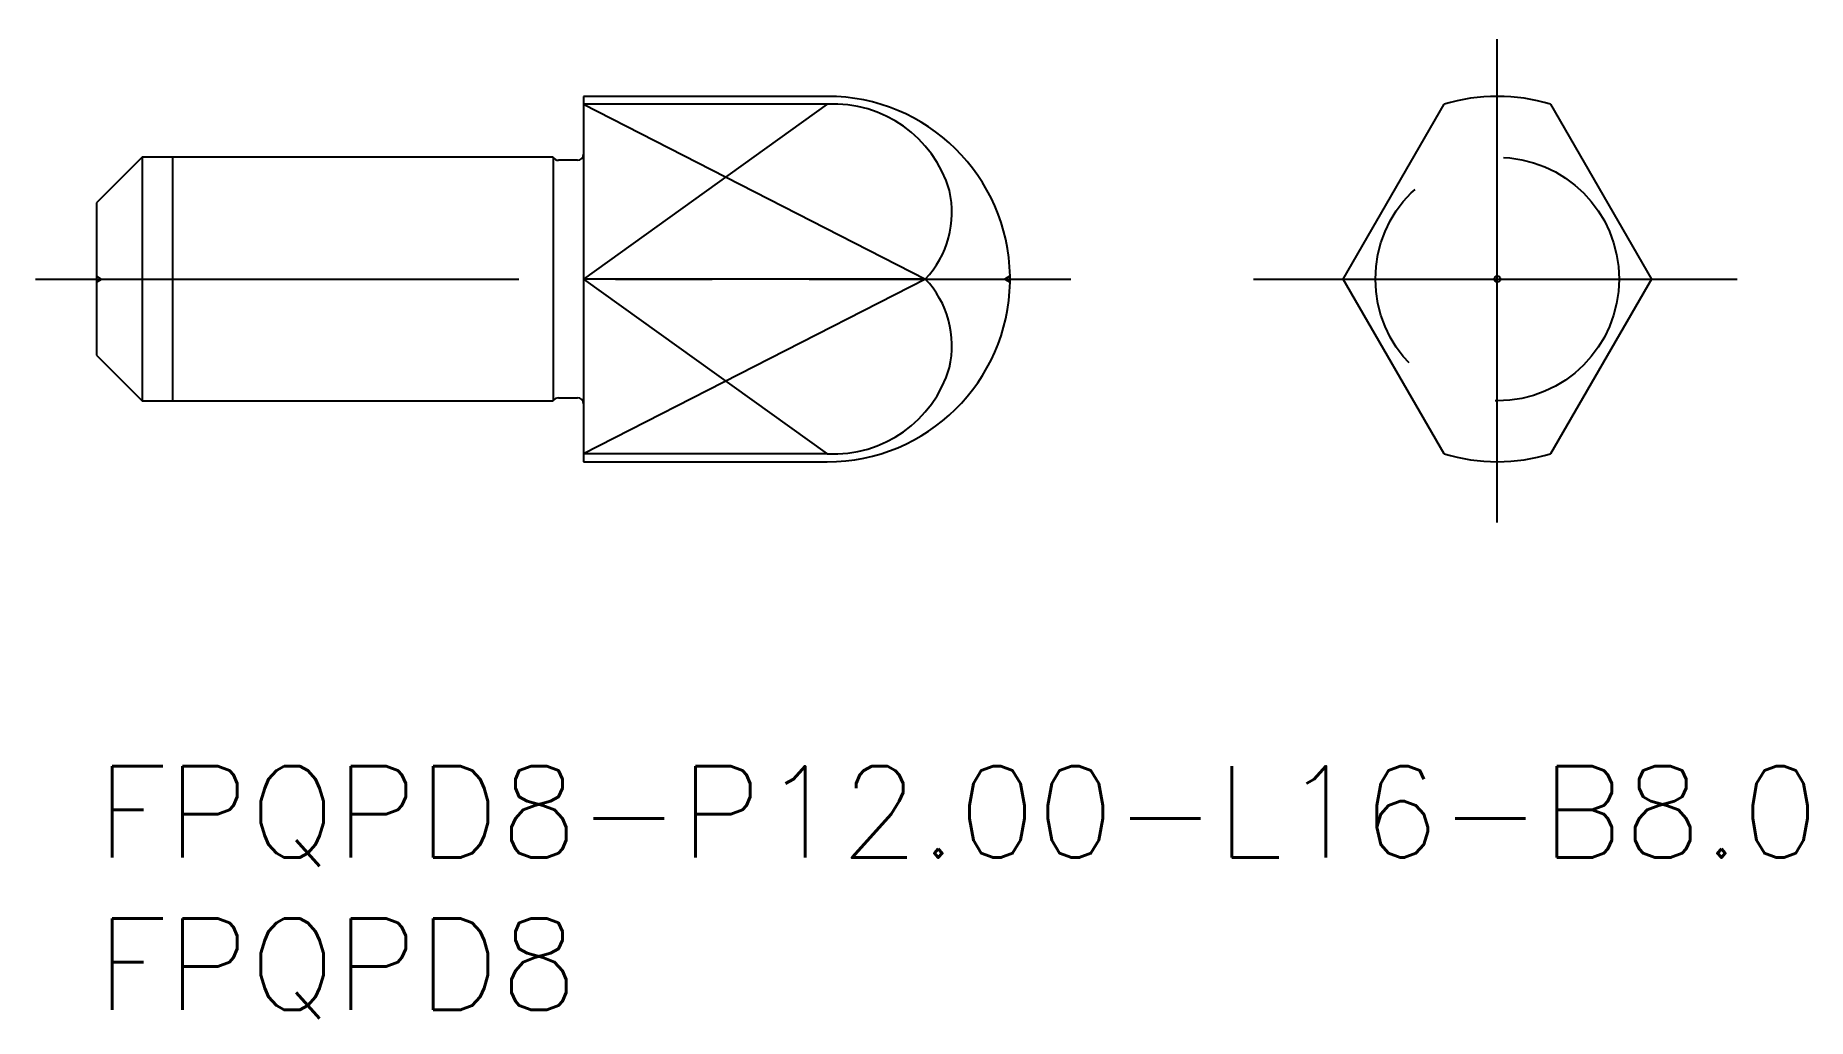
# Model space of a CAD drawing. Extents: x -2 to 56.2, y -8.3 to 24.
import ezdxf

# ---------------------------------------------------------------- set-up
doc = ezdxf.new("R2010")
doc.units = 0
doc.header["$LTSCALE"] = 0.5
doc.linetypes.add('CENTER', pattern=[50.8, 31.75, -6.35, 6.35, -6.35])
doc.linetypes.add('DASHED', pattern=[19.05, 12.7, -6.35])
for name, color, linetype in [('MSM_CENTER', 1, 'CENTER'), ('MSM_CONTINUOUS', 7, 'CONTINUOUS'), ('MSM_DASHED', 4, 'DASHED'), ('MSM_NARROW', 5, 'CONTINUOUS'), ('MSM_PART_NUMBER', 7, 'CONTINUOUS')]:
    doc.layers.add(name, color=color, linetype=linetype)
doc.styles.get("Standard").update_dxf_attribs({"font": 'txt.shx', "height": 0.5, "bigfont": 'bigfont.shx'})

# ---------------------------------------------------------------- blocks, each defined once
blk = doc.blocks.new('*U19')
at = {"layer": 'MSM_PART_NUMBER'}
blk.add_text('FPQPD8-P12.00-L16-B8.0', height=3, dxfattribs=at).set_placement((0, -3))
blk = doc.blocks.new('*U20')
at = {"layer": 'MSM_PART_NUMBER'}
blk.add_text('FPQPD8', height=3, dxfattribs=at).set_placement((0, -8))

msp = doc.modelspace()

# ---------------------------------------------------------------- linework, layer by layer
at = {"layer": 'MSM_CENTER'}
for p, q in [((45.999, 8), (45.999, 24)), ((-2, 16), (31.999, 16)), ((37.999, 16), (53.999, 16))]:
    msp.add_line(p, q, dxfattribs=at)
at = {"layer": 'MSM_CONTINUOUS'}
for p, q in [((24, 22), (16, 22)), ((16, 22), (16, 10)), ((24, 21.739), (16, 21.739)), ((40.936, 16), (44.249, 21.739)), ((47.749, 21.739), (51.063, 16)), ((1.5, 20), (0, 18.5)), ((15, 20), (1.5, 20)), ((1.5, 20), (1.5, 12)), ((15, 20), (15, 12)), ((15.8, 19.9), (15.173, 19.9)), ((0, 18.5), (0, 13.5)), ((27.219, 16), (16, 16)), ((29.999, 15.9), (29.999, 16.1)), ((44.249, 10.261), (40.936, 16)), ((51.063, 16), (47.749, 10.261)), ((0, 13.5), (1.5, 12)), ((1.5, 12), (15, 12)), ((15.173, 12.1), (15.8, 12.1)), ((24, 10.261), (16, 10.261)), ((16, 10), (24, 10))]:
    msp.add_line(p, q, dxfattribs=at)
msp.add_circle((45.999, 16), 0.0995, dxfattribs=at)
for centre, radius, start, end in [((24, 16), 6, 0.95042, 90), ((24.213, 17.784), 3.961, 16.51567, 93.07983), ((45.999, 16), 6, 73.04224, 106.95776), ((15.173, 20.1), 0.2, 210, 270), ((15.8, 20.1), 0.2, 270, 0), ((24.915, 18.189), 3.178, 316.45815, 13.09762), ((24, 16), 6, 270, 359.04958), ((24.915, 13.811), 3.178, 346.90238, 43.54185), ((24.213, 14.216), 3.961, 266.92017, 343.48433), ((15.173, 11.9), 0.2, 90, 150), ((15.8, 11.9), 0.2, 0, 90), ((45.999, 16), 6, 253.04224, 286.95776)]:
    msp.add_arc(centre, radius, start, end, dxfattribs=at)
at = {"layer": 'MSM_DASHED'}
for p, q in [((0.173, 16), (0, 16.1)), ((0, 15.9), (0.173, 16)), ((29.999, 16.1), (29.827, 16)), ((29.827, 16), (29.999, 15.9))]:
    msp.add_line(p, q, dxfattribs=at)
msp.add_circle((45.999, 16), 4, dxfattribs=at)
at = {"layer": 'MSM_NARROW'}
for p, q in [((16, 21.739), (27.219, 16)), ((24, 21.739), (16, 16)), ((2.5, 20), (2.5, 12)), ((27.219, 16), (16, 10.261)), ((16, 16), (24, 10.261))]:
    msp.add_line(p, q, dxfattribs=at)

# ---------------------------------------------------------------- block references
at = {"layer": 'MSM_CONTINUOUS'}
for name in ['*U19', '*U20']:
    msp.add_blockref(name, (0, 0), dxfattribs=at)

doc.saveas('drawing.dxf')
